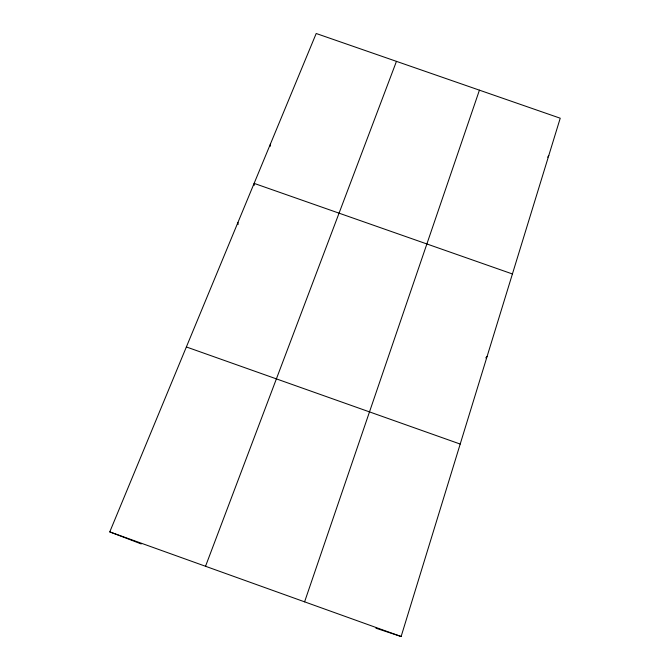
<?xml version="1.0" encoding="UTF-8"?>
<svg xmlns="http://www.w3.org/2000/svg" width="670" height="670" viewBox="0 0 670 670"><rect width="100%" height="100%" fill="white"/><g stroke="black" fill="none" stroke-linecap="round" stroke-linejoin="round"><path stroke-width="1" d="M375.92 628.209L401.129 636.5L560.229 118.213L316.198 33.5L109.771 531.896L141.228 543.948M304.59 601.844L479.427 90.165M205.531 566.276L396.456 61.364M547.692 157.207L548.789 155.482M485.775 357.922L487.09 356.465M512.416 273.963L254.123 183.379L254.206 185.364M186.369 346.959L460.198 444.059M109.771 531.896L401.129 636.5M237.934 222.474L238.11 224.484M270.328 144.259L270.328 146.227"/></g></svg>
